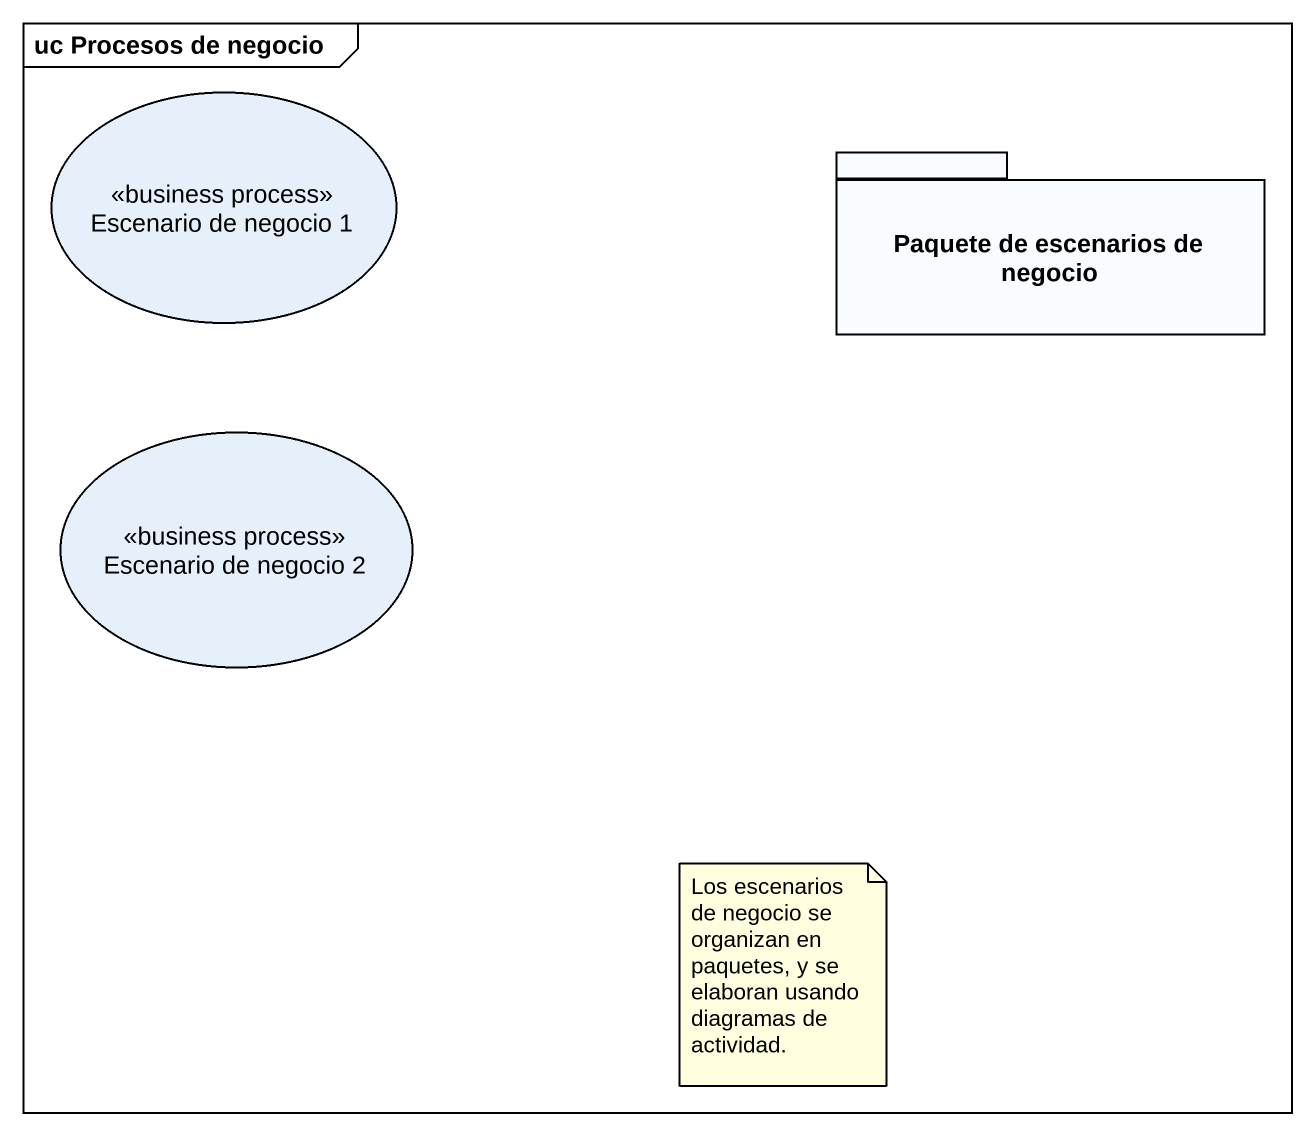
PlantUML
@startuml
mainframe uc Procesos de negocio
usecase "Escenario de negocio 1" as Escenario_de_negocio_1 <<business process>>
package "Paquete de escenarios de negocio" as Paquete_de_escenarios_de {
}
usecase "Escenario de negocio 2" as Escenario_de_negocio_2 <<business process>>
note as N1
  Los escenarios de negocio se organizan en paquetes, y se elaboran usando diagramas de actividad.
end note
@enduml
